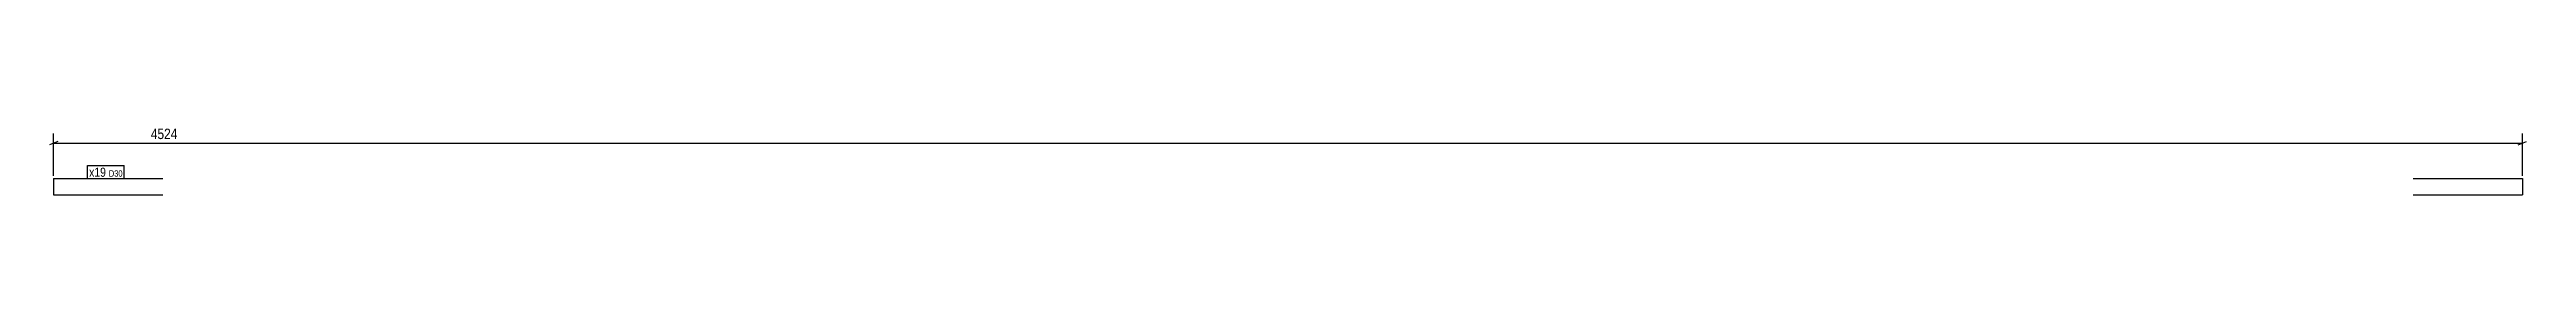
# Model space of a CAD drawing. Header units: millimetres. Extents: x 15 to 4554, y 15 to 142.
import ezdxf

# ---------------------------------------------------------------- set-up
doc = ezdxf.new("R2010")
doc.units = ezdxf.units.MM
for name, color, linetype in [('MÅLSÆTNING', 7, 'Continuous'), ('STÅL', 7, 'Continuous'), ('TEKST', 7, 'Continuous')]:
    doc.layers.add(name, color=color, linetype=linetype)
doc.styles.add('Arial Narrow', font='ARIALN.TTF', dxfattribs={"height": 0.2})

msp = doc.modelspace()

# ---------------------------------------------------------------- linework, layer by layer
at = {"layer": 'MÅLSÆTNING', "color": 7, "linetype": 'Continuous'}
for p, q in [((30, 113), (15, 107)), ((22.5, 50), (22.5, 127.8)), ((22.5, 110), (4546.7, 110)), ((4539.2, 107), (4554.2, 113)), ((4546.7, 50), (4546.7, 127.8))]:
    msp.add_line(p, q, dxfattribs=at)
at = {"layer": 'STÅL', "color": 2, "linetype": 'Continuous'}
for p, q in [((22.5, 45), (222.5, 45)), ((22.5, 45), (22.5, 22.5)), ((22.5, 22.5), (22.5, 15)), ((22.5, 15), (222.5, 15)), ((4346.7, 45), (4546.7, 45)), ((4346.7, 15), (4546.7, 15)), ((4546.7, 45), (4546.7, 43)), ((4546.7, 43), (4546.7, 15))]:
    msp.add_line(p, q, dxfattribs=at)

# ---------------------------------------------------------------- next in the draw order: wipeouts: each hides what was drawn before it
at = {"color": 0}
for points, layer in [([(4372.5, 113.8), (4372.5, 141.8), (196.6, 141.8), (196.6, 113.8)], 'MÅLSÆTNING'), ([(118.4, 48.5), (118.4, 66), (87.5, 66), (87.5, 48.5)], 'TEKST')]:
    msp.add_wipeout(points, dxfattribs=at).dxf.layer = layer

# ---------------------------------------------------------------- next in the draw order: texts
at = {"layer": 'MÅLSÆTNING', "color": 3, "style": 'Arial Narrow'}
msp.add_text('4524', height=19.09, dxfattribs=at).set_placement((200.6, 117.8))

# ---------------------------------------------------------------- next in the draw order: wipeouts: each hides what was drawn before it
at = {"color": 0}
msp.add_wipeout([(118.4, 48.5), (118.4, 66), (87.5, 66), (87.5, 48.5)], dxfattribs=at).dxf.layer = 'TEKST'

# ---------------------------------------------------------------- next in the draw order: linework, layer by layer
at = {"layer": 'TEKST', "color": 7, "linetype": 'Continuous'}
msp.add_line((84.5, 45.5), (84.5, 69), dxfattribs=at)

# ---------------------------------------------------------------- next in the draw order: wipeouts: each hides what was drawn before it
at = {"color": 0}
msp.add_wipeout([(148.8, 48.5), (148.8, 61), (123.7, 61), (123.7, 48.5)], dxfattribs=at).dxf.layer = 'TEKST'

# ---------------------------------------------------------------- next in the draw order: wipeouts: each hides what was drawn before it
msp.add_wipeout([(148.8, 48.5), (148.8, 61), (123.7, 61), (123.7, 48.5)], dxfattribs=at).dxf.layer = 'TEKST'

# ---------------------------------------------------------------- next in the draw order: linework, layer by layer
at = {"layer": 'TEKST', "color": 7, "linetype": 'Continuous'}
for p, q in [((84.5, 69), (151.8, 69)), ((84.5, 45.5), (151.8, 45.5)), ((151.8, 45.5), (151.8, 69))]:
    msp.add_line(p, q, dxfattribs=at)

# ---------------------------------------------------------------- next in the draw order: texts
at = {"layer": 'TEKST', "color": 3, "style": 'Arial Narrow'}
for s, height, p in [('x19', 16.7, (87.5, 48.5)), ('D30', 11.93, (123.7, 48.5))]:
    msp.add_text(s, height=height, dxfattribs=at).set_placement(p)

doc.saveas('drawing.dxf')
